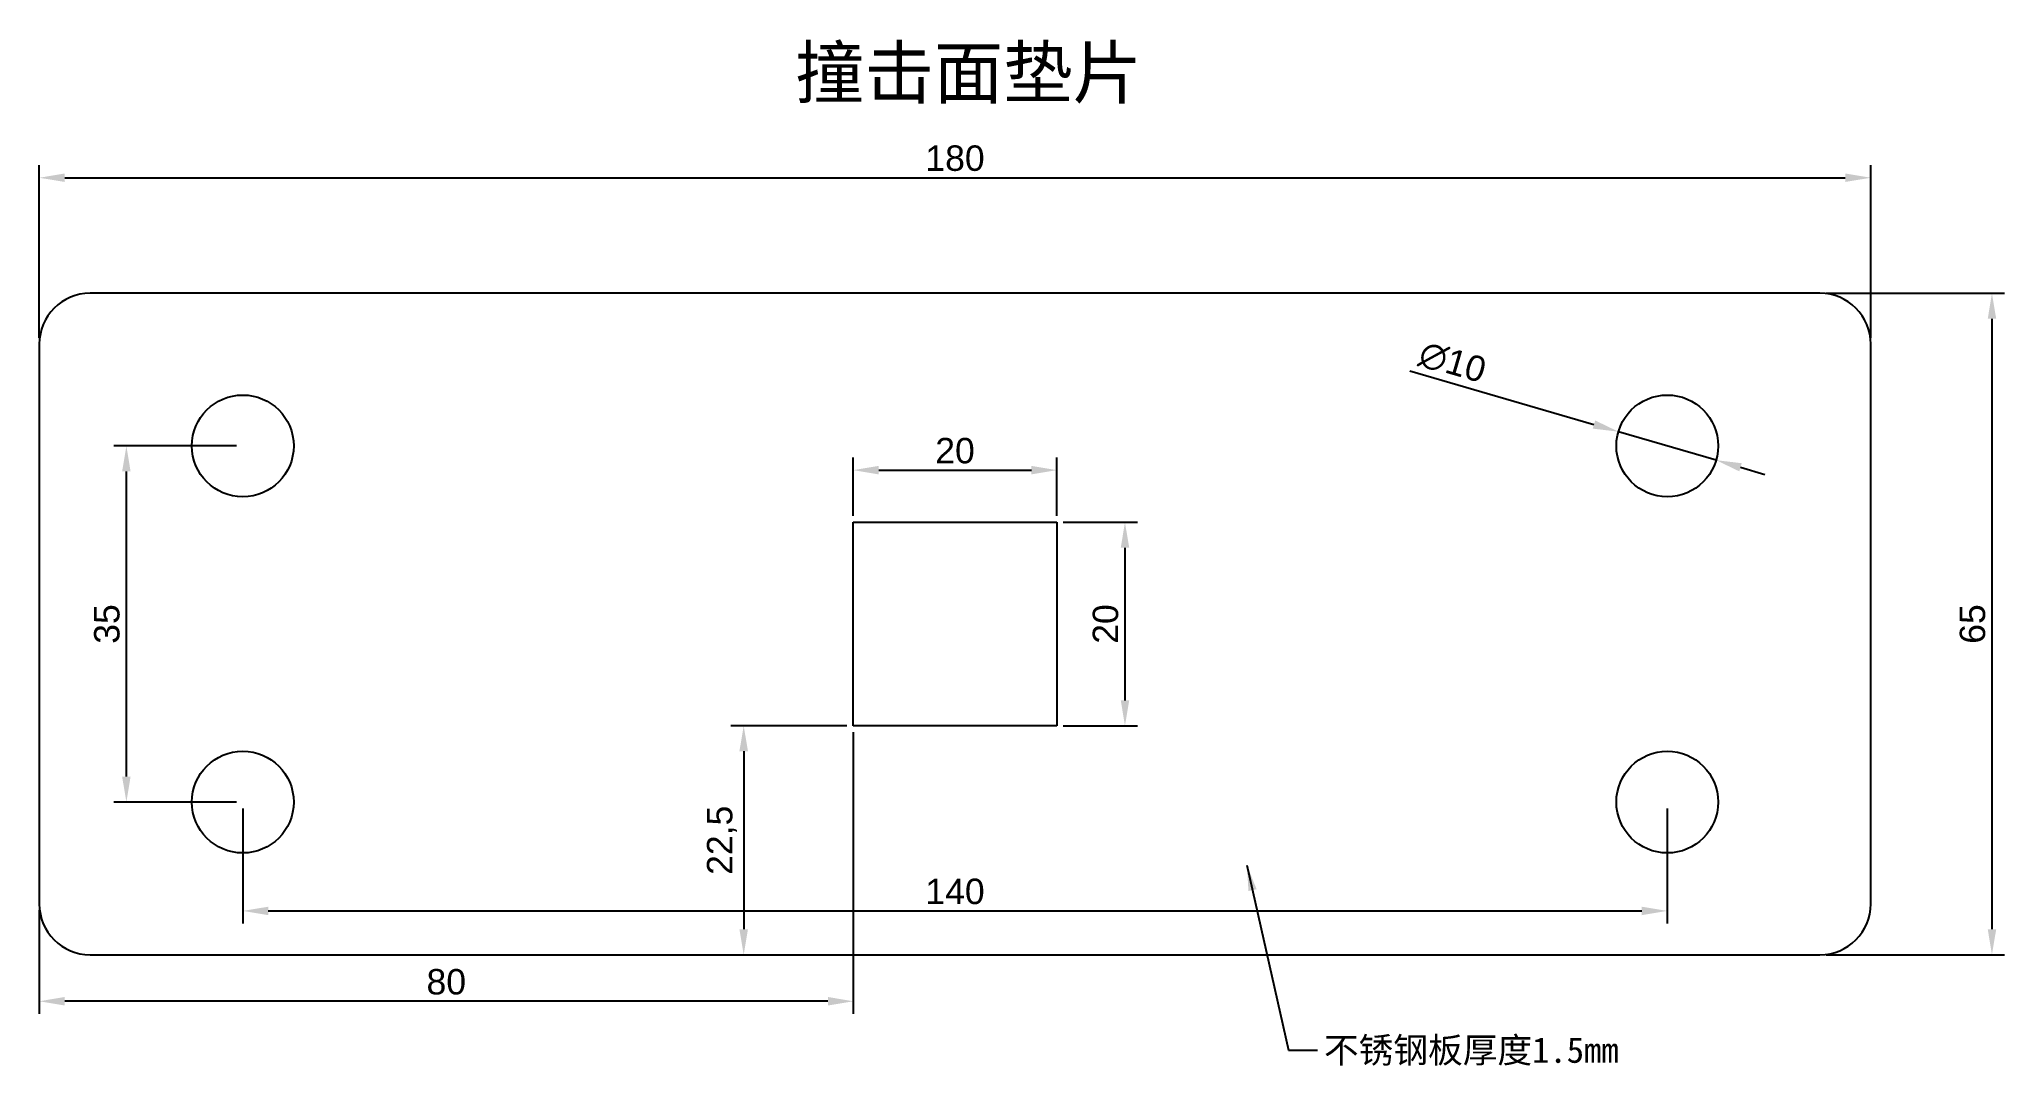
# Model space of a CAD drawing. Header units: millimetres. Extents: x 0 to 193, y -11 to 90.
import ezdxf

# ---------------------------------------------------------------- set-up
doc = ezdxf.new("R2010")
doc.units = ezdxf.units.MM
doc.styles.get("Standard").update_dxf_attribs({"font": 'arial.ttf'})
doc.dimstyles.new('ISO-25', dxfattribs={"dimtxt": 2.5, "dimasz": 2.5, "dimexe": 1.25, "dimexo": 0.625, "dimtad": 1, "dimtxsty": 'Standard', "dimcen": 2.5, "dimadec": 0, "dimazin": 0, "dimtfac": 1, "dimtmove": 0, "dimatfit": 3, "dimfxl": 1, "dimarcsym": 0})

# ---------------------------------------------------------------- blocks, each defined once
blk = doc.blocks.new('*D1')
at = {"color": 0, "lineweight": -2, "transparency": 16777216}
for p, q in [((0, 60.62), (0, 77.6)), ((180, 60.62), (180, 77.6)), ((2.5, 76.35), (177.5, 76.35))]:
    blk.add_line(p, q, dxfattribs=at)
at = {"color": 0, "transparency": 16777216}
for points in [[(2.5, 76.77), (2.5, 75.94), (0, 76.35)], [(177.5, 76.77), (177.5, 75.94), (180, 76.35)]]:
    blk.add_solid(points, dxfattribs=at)
at = {"layer": 'Defpoints', "color": 0, "transparency": 16777216}
for p in [(180, 76.35), (0, 60), (180, 60)]:
    blk.add_point(p, dxfattribs=at)
at = {"color": 0, "transparency": 16777216, "insert": (90, 78.26), "char_height": 2.5, "attachment_point": 5}
blk.add_mtext('180', dxfattribs=at)
blk = doc.blocks.new('*D2')
at = {"color": 0, "lineweight": -2, "transparency": 16777216}
for p, q in [((175.62, 65), (193.16, 65)), ((191.91, 62.5), (191.91, 2.5)), ((175.62, 0), (193.16, 0))]:
    blk.add_line(p, q, dxfattribs=at)
at = {"color": 0, "transparency": 16777216}
for points in [[(191.5, 62.5), (192.33, 62.5), (191.91, 65)], [(191.5, 2.5), (192.33, 2.5), (191.91, 0)]]:
    blk.add_solid(points, dxfattribs=at)
at = {"layer": 'Defpoints', "color": 0, "transparency": 16777216}
for p in [(175, 65), (175, 0), (191.91, 0)]:
    blk.add_point(p, dxfattribs=at)
at = {"color": 0, "transparency": 16777216, "insert": (190.01, 32.5), "char_height": 2.5, "attachment_point": 5, "rotation": 90}
blk.add_mtext('65', dxfattribs=at)
blk = doc.blocks.new('*D3')
at = {"color": 0, "lineweight": -2, "transparency": 16777216}
for p, q in [((19.38, 50), (7.31, 50)), ((8.56, 17.5), (8.56, 47.5)), ((19.38, 15), (7.31, 15))]:
    blk.add_line(p, q, dxfattribs=at)
at = {"color": 0, "transparency": 16777216}
for points in [[(8.14, 47.5), (8.97, 47.5), (8.56, 50)], [(8.14, 17.5), (8.97, 17.5), (8.56, 15)]]:
    blk.add_solid(points, dxfattribs=at)
at = {"layer": 'Defpoints', "color": 0, "transparency": 16777216}
for p in [(8.56, 50), (20, 50), (20, 15)]:
    blk.add_point(p, dxfattribs=at)
at = {"color": 0, "transparency": 16777216, "insert": (6.65, 32.5), "char_height": 2.5, "attachment_point": 5, "rotation": 90}
blk.add_mtext('35', dxfattribs=at)
blk = doc.blocks.new('*D4')
at = {"color": 0, "lineweight": -2, "transparency": 16777216}
for p, q in [((20, 14.38), (20, 3.06)), ((160, 14.38), (160, 3.06)), ((22.5, 4.31), (157.5, 4.31))]:
    blk.add_line(p, q, dxfattribs=at)
at = {"color": 0, "transparency": 16777216}
for points in [[(22.5, 4.72), (22.5, 3.89), (20, 4.31)], [(157.5, 4.72), (157.5, 3.89), (160, 4.31)]]:
    blk.add_solid(points, dxfattribs=at)
at = {"layer": 'Defpoints', "color": 0, "transparency": 16777216}
for p in [(20, 15), (160, 15), (160, 4.31)]:
    blk.add_point(p, dxfattribs=at)
at = {"color": 0, "transparency": 16777216, "insert": (90, 6.21), "char_height": 2.5, "attachment_point": 5}
blk.add_mtext('140', dxfattribs=at)
blk = doc.blocks.new('*D5')
at = {"color": 0, "lineweight": -2, "transparency": 16777216}
for p, q in [((80, 21.88), (80, -5.82)), ((0, 4.38), (0, -5.82)), ((77.5, -4.57), (2.5, -4.57))]:
    blk.add_line(p, q, dxfattribs=at)
at = {"color": 0, "transparency": 16777216}
for points in [[(2.5, -4.15), (2.5, -4.99), (0, -4.57)], [(77.5, -4.15), (77.5, -4.99), (80, -4.57)]]:
    blk.add_solid(points, dxfattribs=at)
at = {"layer": 'Defpoints', "color": 0, "transparency": 16777216}
for p in [(80, 22.5), (0, 5), (0, -4.57)]:
    blk.add_point(p, dxfattribs=at)
at = {"color": 0, "transparency": 16777216, "insert": (40, -2.67), "char_height": 2.5, "attachment_point": 5}
blk.add_mtext('80', dxfattribs=at)
blk = doc.blocks.new('*D6')
at = {"color": 0, "lineweight": -2, "transparency": 16777216}
for p, q in [((79.38, 22.5), (67.98, 22.5)), ((69.23, 20), (69.23, 2.5)), ((5.62, 0), (70.48, 0))]:
    blk.add_line(p, q, dxfattribs=at)
at = {"color": 0, "transparency": 16777216}
for points in [[(68.81, 20), (69.65, 20), (69.23, 22.5)], [(68.81, 2.5), (69.65, 2.5), (69.23, 0)]]:
    blk.add_solid(points, dxfattribs=at)
at = {"layer": 'Defpoints', "color": 0, "transparency": 16777216}
for p in [(80, 22.5), (5, 0), (69.23, 0)]:
    blk.add_point(p, dxfattribs=at)
at = {"color": 0, "transparency": 16777216, "insert": (67.1, 11.25), "char_height": 2.5, "attachment_point": 5, "rotation": 90}
blk.add_mtext('22,5', dxfattribs=at)
blk = doc.blocks.new('*D7')
at = {"color": 0, "lineweight": -2, "transparency": 16777216}
for p, q in [((80, 43.12), (80, 48.87)), ((100, 43.12), (100, 48.87)), ((82.5, 47.62), (97.5, 47.62))]:
    blk.add_line(p, q, dxfattribs=at)
at = {"color": 0, "transparency": 16777216}
for points in [[(82.5, 48.04), (82.5, 47.2), (80, 47.62)], [(97.5, 48.04), (97.5, 47.2), (100, 47.62)]]:
    blk.add_solid(points, dxfattribs=at)
at = {"layer": 'Defpoints', "color": 0, "transparency": 16777216}
for p in [(100, 47.62), (80, 42.5), (100, 42.5)]:
    blk.add_point(p, dxfattribs=at)
at = {"color": 0, "transparency": 16777216, "insert": (90, 49.52), "char_height": 2.5, "attachment_point": 5}
blk.add_mtext('20', dxfattribs=at)
blk = doc.blocks.new('*D8')
at = {"color": 0, "lineweight": -2, "transparency": 16777216}
for p, q in [((100.62, 42.5), (107.95, 42.5)), ((106.7, 40), (106.7, 25)), ((100.62, 22.5), (107.95, 22.5))]:
    blk.add_line(p, q, dxfattribs=at)
at = {"color": 0, "transparency": 16777216}
for points in [[(106.29, 40), (107.12, 40), (106.7, 42.5)], [(106.29, 25), (107.12, 25), (106.7, 22.5)]]:
    blk.add_solid(points, dxfattribs=at)
at = {"layer": 'Defpoints', "color": 0, "transparency": 16777216}
for p in [(100, 42.5), (100, 22.5), (106.7, 22.5)]:
    blk.add_point(p, dxfattribs=at)
at = {"color": 0, "transparency": 16777216, "insert": (104.8, 32.5), "char_height": 2.5, "attachment_point": 5, "rotation": 90}
blk.add_mtext('20', dxfattribs=at)
blk = doc.blocks.new('*D9')
at = {"color": 0, "lineweight": -2, "transparency": 16777216}
for p, q in [((134.71, 57.37), (152.8, 52.1)), ((164.8, 48.6), (155.2, 51.4)), ((167.2, 47.9), (169.6, 47.2))]:
    blk.add_line(p, q, dxfattribs=at)
at = {"color": 0, "transparency": 16777216}
for points in [[(152.92, 52.5), (152.68, 51.7), (155.2, 51.4)], [(167.32, 48.3), (167.08, 47.5), (164.8, 48.6)]]:
    blk.add_solid(points, dxfattribs=at)
at = {"layer": 'Defpoints', "color": 0, "transparency": 16777216}
for p in [(155.2, 51.4), (164.8, 48.6)]:
    blk.add_point(p, dxfattribs=at)
at = {"color": 0, "transparency": 16777216, "insert": (138.89, 58.21), "char_height": 2.5, "attachment_point": 5, "rotation": 343.7491}
blk.add_mtext('∅10', dxfattribs=at)

msp = doc.modelspace()

# ---------------------------------------------------------------- linework, layer by layer
at = {"color": 0}
for p, q in [((175, 65), (5, 65)), ((0, 60), (0, 5)), ((180, 5), (180, 60)), ((80, 22.5), (80, 42.5)), ((80, 42.5), (100, 42.5)), ((100, 42.5), (100, 22.5)), ((100, 22.5), (80, 22.5)), ((5, 0), (175, 0))]:
    msp.add_line(p, q, dxfattribs=at)
for centre in [(20, 50), (160, 50), (20, 15), (160, 15)]:
    msp.add_circle(centre, 5, dxfattribs=at)
for centre, start, end in [((5, 60), 90, 180), ((175, 60), 0, 90), ((5, 5), 180, 270), ((175, 5), 270, 0)]:
    msp.add_arc(centre, 5, start, end, dxfattribs=at)

# ---------------------------------------------------------------- texts
at = {"color": 2, "insert": (74.281, 89.191), "char_height": 5, "width": 91.18206, "attachment_point": 1}
msp.add_mtext('{\\fSimSun|b0|i0|c134|p2;撞击面垫片}', dxfattribs=at)
at = {"color": 3, "insert": (126.259, -8.117), "char_height": 2.5, "width": 91.18206, "attachment_point": 1}
msp.add_mtext('{\\fSimSun|b0|i0|c134|p2;不锈钢板厚度1.5mm}', dxfattribs=at)

# ---------------------------------------------------------------- dimensions: what is measured, and where the dimension line sits
at = {"color": 3}
for base, p1, p2, picture, middle in [((180, 76.354), (0, 60), (180, 60), '*D1', (90, 78.256)), ((100, 47.62), (80, 42.5), (100, 42.5), '*D7', (90, 49.522)), ((0, -4.571), (80, 22.5), (0, 5), '*D5', (40, -2.67)), ((160, 4.306), (20, 15), (160, 15), '*D4', (90, 6.208))]:
    dim = msp.add_linear_dim(base=base, p1=p1, p2=p2, dimstyle='ISO-25', dxfattribs=at)
    dim.commit()
    dim.dimension.update_dxf_attribs({"geometry": picture, "text_midpoint": middle})
for base, p1, p2, picture, middle in [((191.914, 0), (175, 65), (175, 0), '*D2', (190.013, 32.5)), ((8.556, 50), (20, 15), (20, 50), '*D3', (6.653, 32.5)), ((106.702, 22.5), (100, 42.5), (100, 22.5), '*D8', (104.8, 32.5)), ((69.231, 0), (80, 22.5), (5, 0), '*D6', (67.104, 11.25))]:
    dim = msp.add_linear_dim(base=base, p1=p1, p2=p2, angle=90, dimstyle='ISO-25', dxfattribs=at)
    dim.commit()
    dim.dimension.update_dxf_attribs({"geometry": picture, "text_midpoint": middle})
dim = msp.add_diameter_dim_2p(p1=(164.8, 48.601), p2=(155.2, 51.399), dimstyle='ISO-25', dxfattribs=at)
dim.commit()
dim.dimension.update_dxf_attribs({"geometry": '*D9', "text_midpoint": (138.335, 56.315), "dimtype": 163})

# ---------------------------------------------------------------- leaders
at = {"color": 3, "annotation_type": 0, "has_hookline": 1, "hookline_direction": 0, "text_width": 30.182}
msp.add_leader([(118.689, 8.788), (122.785, -9.367), (125.634, -9.367)], dimstyle='ISO-25', override={"dimgap": 0.625, "dimtad": 0}, dxfattribs=at)

doc.saveas('drawing.dxf')
